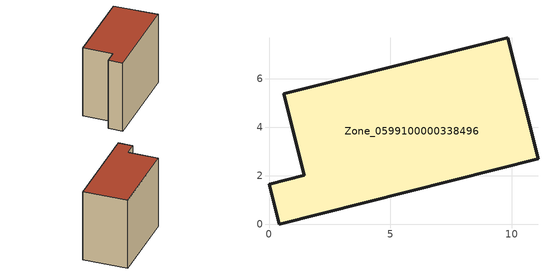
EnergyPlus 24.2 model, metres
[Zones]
Zone_0599100000338496
 floor ground (C_G): 0,1.65 1.46,2.02 0.61,5.38 9.83,7.68 11.08,2.69 0.41,0 z0
 wall outside (C_F): 1.46,2.02 0,1.65 0.41,0 11.08,2.69 9.83,7.68 0.61,5.38 1.46,2.02 z0:8.51
 roof outside (C_R): 9.83,7.68 0.61,5.38 1.46,2.02 0,1.65 0.41,0 11.08,2.69 z8.51
[BUILDING]
Pand.0599100000338496: North Axis=0; Terrain=City; Loads Convergence Tolerance Value=0.04; Temperature Convergence Tolerance Value=0.4; Solar Distribution=FullExterior; Maximum Number of Warmup Days=25; Minimum Number of Warmup Days=1
[Site:Location]
Rotterdam.The.Hague.AP_ZH_NLD Design_Conditions: Latitude=51.96; Longitude=4.45; Time Zone=1; Elevation=-4.5
[SITE:GROUNDTEMPERATURE:BUILDINGSURFACE]
18, 18, 18, 18, 18, 18, 18, 18, 18, 18, 18, 18
[MATERIAL] Thermal Absorptance=0.9; Solar Absorptance=0.7; Visible Absorptance=0.7
Name | Roughness | Thickness | Conductivity | Density | Specific Heat
G.TI.1992-2005 | MediumSmooth | 0.15 | 0.06 | 540 | 1210
F.TI.1992-2005 | Rough | 0.3 | 0.12 | 1920 | 840
R.TI.1992-2005 | MediumRough | 0.2 | 0.08 | 1500 | 1000
[CONSTRUCTION]
C_G: G.TI.1992-2005
C_F: F.TI.1992-2005
C_R: R.TI.1992-2005
[ZONE]
Zone_0599100000338496: Type=1; Multiplier=1; Ceiling Height=Autocalculate; Volume=Autocalculate; Floor Area=autocalculate; Part of Total Floor Area=Yes
[ZONEINFILTRATION:DESIGNFLOWRATE]
Infil_Zone_0599100000338496: Zone or ZoneList or Space or SpaceList=Zone_0599100000338496; Schedule=AlwaysOn; Design Flow Rate Calculation Method=Flow/Area; Flow Rate per Floor Area=0.0015; Constant Term Coefficient=1; Temperature Term Coefficient=0; Velocity Term Coefficient=0; Velocity Squared Term Coefficient=0
[HVACTEMPLATE:ZONE:IDEALLOADSAIRSYSTEM]
Zone_0599100000338496: Maximum Heating Supply Air Temperature=50; Minimum Cooling Supply Air Temperature=13; Maximum Heating Supply Air Humidity Ratio=0.0156; Minimum Cooling Supply Air Humidity Ratio=0.0077; Heating Limit=NoLimit; Cooling Limit=NoLimit; Dehumidification Control Type=ConstantSensibleHeatRatio; Cooling Sensible Heat Ratio=0.7; Dehumidification Setpoint=60; Humidification Control Type=None; Humidification Setpoint=30; Outdoor Air Method=None; Outdoor Air Flow Rate per Person=0.00944; Outdoor Air Flow Rate per Zone Floor Area=0; Outdoor Air Flow Rate per Zone=0; Demand Controlled Ventilation Type=None; Outdoor Air Economizer Type=NoEconomizer; Heat Recovery Type=None; Sensible Heat Recovery Effectiveness=0.7; Latent Heat Recovery Effectiveness=0.65
[ZONECONTROL:THERMOSTAT]
ThermostatControl_Zone_0599100000338496: Zone or ZoneList=Zone_0599100000338496; Control Type Schedule=DualSetpointControlType; Control 1=Thermostat_Zone_0599100000338496; Temperature Difference Between Cutout And Setpoint=0
[THERMOSTATSETPOINT:DUALSETPOINT]
Thermostat_Zone_0599100000338496: Heating Setpoint Temperature Schedule=HeatingSetpoint_Zone_0599100000338496; Cooling Setpoint Temperature Schedule=CoolingSetpoint_Zone_0599100000338496
[SCHEDULE:COMPACT]
HeatingSetpoint_Zone_0599100000338496: Through: 12/31, For: AllDays, Until: 24:00, 21
CoolingSetpoint_Zone_0599100000338496: Through: 12/31, For: AllDays, Until: 24:00, 24
DualSetpointControlType: Through: 12/31, For: AllDays, Until: 24:00, 4
AlwaysOn: Through: 12/31, For: AllDays, Until: 24:00, 1
